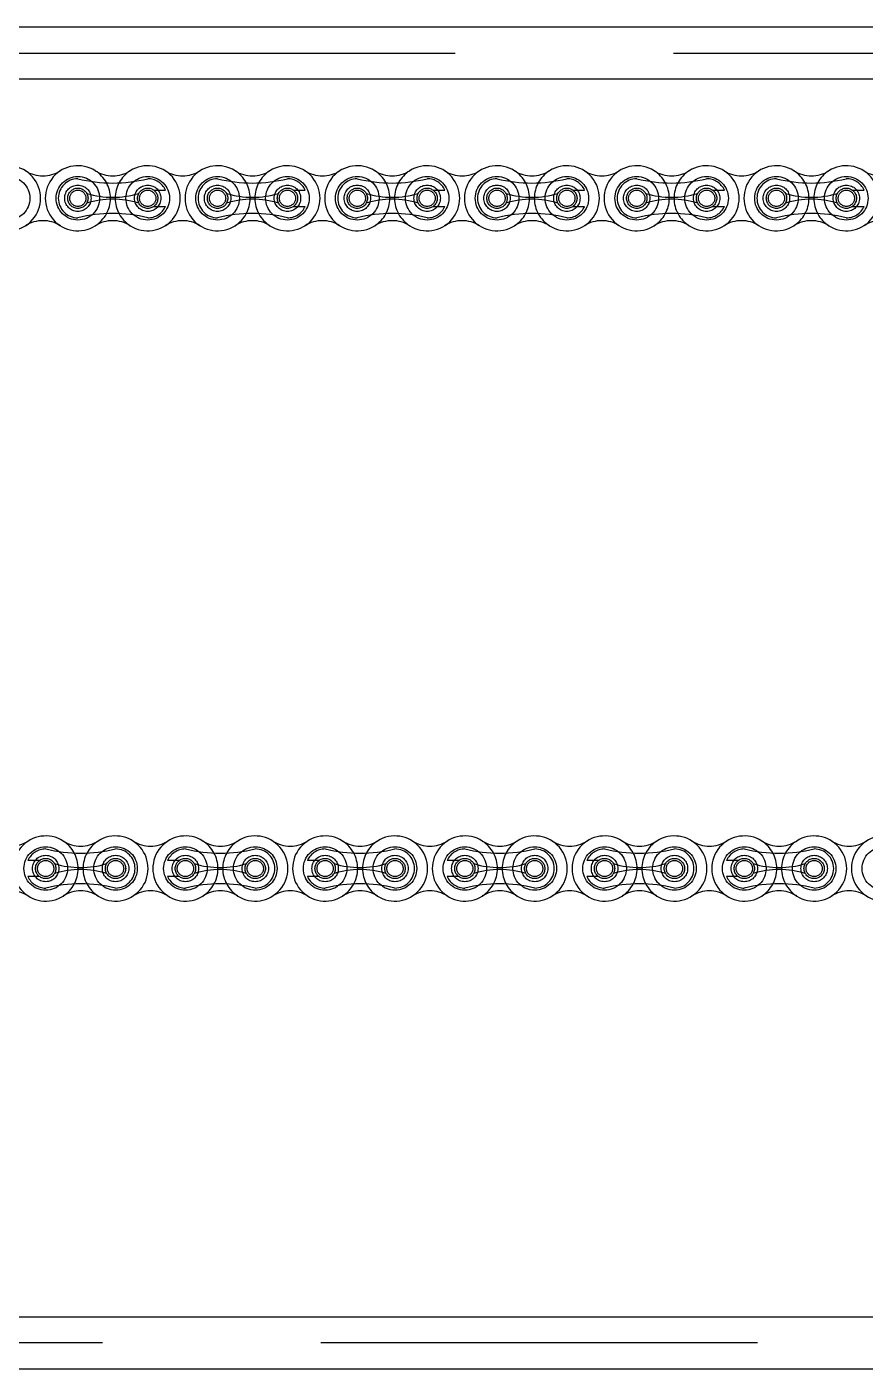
# Model space of a CAD drawing. Header units: metres. Extents: x 0 to 21025, y 0 to 14850.
# Drawn here: x 5045.5 to 5197.9, y 13042.7 to 13286.7 of the extents above; entities that cross this region are included whole.
import ezdxf

# ---------------------------------------------------------------- set-up
doc = ezdxf.new("R2010")
doc.units = ezdxf.units.M
doc.header["$LTSCALE"] = 25
doc.linetypes.add('HIDDEN2', pattern=[4.7625, 3.175, -1.5875])
doc.layers.add('SL4', color=4, linetype='Continuous')
doc.layers.add('ST1', color=7, linetype='HIDDEN2')

msp = doc.modelspace()

# ---------------------------------------------------------------- linework, layer by layer
at = {"layer": 'SL4'}
for p, q in [((4210.539, 13286.681), (5535.514, 13286.681)), ((5535.514, 13277.156), (4210.539, 13277.156)), ((4258.039, 13052.206), (5488.014, 13052.206)), ((5488.014, 13042.681), (4258.039, 13042.681))]:
    msp.add_line(p, q, dxfattribs=at)
at = {"layer": 'ST1'}
for p, q in [((4210.539, 13281.919), (5535.514, 13281.919)), ((5535.514, 13277.156), (4210.539, 13277.156)), ((5068.584, 13256.997), (5070.708, 13256.997)), ((5093.984, 13256.997), (5096.108, 13256.997)), ((5119.384, 13256.997), (5121.508, 13256.997)), ((5144.784, 13256.997), (5146.908, 13256.997)), ((5170.184, 13256.997), (5172.308, 13256.997)), ((5195.584, 13256.997), (5197.708, 13256.997)), ((5068.584, 13254.045), (5070.708, 13254.045)), ((5093.984, 13254.045), (5096.108, 13254.045)), ((5119.384, 13254.045), (5121.508, 13254.045)), ((5144.784, 13254.045), (5146.908, 13254.045)), ((5170.184, 13254.045), (5172.308, 13254.045)), ((5195.584, 13254.045), (5197.708, 13254.045)), ((5047.822, 13135.162), (5045.698, 13135.162)), ((5073.222, 13135.162), (5071.098, 13135.162)), ((5098.622, 13135.162), (5096.498, 13135.162)), ((5124.022, 13135.162), (5121.898, 13135.162)), ((5149.422, 13135.162), (5147.298, 13135.162)), ((5174.822, 13135.162), (5172.698, 13135.162)), ((5047.822, 13132.21), (5045.698, 13132.21)), ((5073.222, 13132.21), (5071.098, 13132.21)), ((5098.622, 13132.21), (5096.498, 13132.21)), ((5124.022, 13132.21), (5121.898, 13132.21)), ((5149.422, 13132.21), (5147.298, 13132.21)), ((5174.822, 13132.21), (5172.698, 13132.21)), ((4210.539, 13052.206), (5535.514, 13052.206)), ((5535.514, 13047.444), (4210.539, 13047.444))]:
    msp.add_line(p, q, dxfattribs=at)
for centre, radius in [((5042.077, 13255.521), 3.96), ((5054.777, 13255.521), 3.96), ((5067.477, 13255.521), 3.96), ((5080.177, 13255.521), 3.96), ((5092.877, 13255.521), 3.96), ((5105.577, 13255.521), 3.96), ((5118.277, 13255.521), 3.96), ((5130.977, 13255.521), 3.96), ((5143.677, 13255.521), 3.96), ((5156.377, 13255.521), 3.96), ((5169.077, 13255.521), 3.96), ((5181.777, 13255.521), 3.96), ((5194.477, 13255.521), 3.96), ((5054.777, 13255.521), 2.398), ((5054.777, 13255.521), 1.845), ((5054.777, 13255.521), 1.476), ((5067.477, 13255.521), 2.398), ((5067.477, 13255.521), 1.845), ((5067.477, 13255.521), 1.476), ((5080.177, 13255.521), 2.398), ((5080.177, 13255.521), 1.845), ((5080.177, 13255.521), 1.476), ((5092.877, 13255.521), 2.398), ((5092.877, 13255.521), 1.845), ((5092.877, 13255.521), 1.476), ((5105.577, 13255.521), 2.399), ((5105.577, 13255.521), 1.845), ((5105.577, 13255.521), 1.476), ((5118.277, 13255.521), 2.399), ((5118.277, 13255.521), 1.845), ((5118.277, 13255.521), 1.476), ((5130.977, 13255.521), 2.399), ((5130.977, 13255.521), 1.845), ((5130.977, 13255.521), 1.476), ((5143.677, 13255.521), 2.398), ((5143.677, 13255.521), 1.845), ((5143.677, 13255.521), 1.476), ((5156.377, 13255.521), 2.398), ((5156.377, 13255.521), 1.845), ((5156.377, 13255.521), 1.476), ((5169.077, 13255.521), 2.398), ((5169.077, 13255.521), 1.845), ((5169.077, 13255.521), 1.476), ((5181.777, 13255.521), 2.398), ((5181.777, 13255.521), 1.845), ((5181.777, 13255.521), 1.476), ((5194.477, 13255.521), 2.398), ((5194.477, 13255.521), 1.845), ((5194.477, 13255.521), 1.476), ((5048.929, 13133.686), 3.96), ((5061.629, 13133.686), 3.96), ((5074.329, 13133.686), 3.96), ((5087.029, 13133.686), 3.96), ((5099.729, 13133.686), 3.96), ((5112.429, 13133.686), 3.96), ((5125.129, 13133.686), 3.96), ((5137.829, 13133.686), 3.96), ((5150.529, 13133.686), 3.96), ((5163.229, 13133.686), 3.96), ((5175.929, 13133.686), 3.96), ((5188.629, 13133.686), 3.96), ((5201.329, 13133.686), 3.96), ((5048.929, 13133.686), 2.398), ((5048.929, 13133.686), 1.845), ((5048.929, 13133.686), 1.476), ((5061.629, 13133.686), 2.398), ((5061.629, 13133.686), 1.845), ((5061.629, 13133.686), 1.476), ((5074.329, 13133.686), 2.398), ((5074.329, 13133.686), 1.845), ((5074.329, 13133.686), 1.476), ((5087.029, 13133.686), 2.398), ((5087.029, 13133.686), 1.845), ((5087.029, 13133.686), 1.476), ((5099.729, 13133.686), 2.398), ((5099.729, 13133.686), 1.845), ((5099.729, 13133.686), 1.476), ((5112.429, 13133.686), 2.398), ((5112.429, 13133.686), 1.845), ((5112.429, 13133.686), 1.476), ((5125.129, 13133.686), 2.399), ((5125.129, 13133.686), 1.845), ((5125.129, 13133.686), 1.476), ((5137.829, 13133.686), 2.399), ((5137.829, 13133.686), 1.845), ((5137.829, 13133.686), 1.476), ((5150.529, 13133.686), 2.398), ((5150.529, 13133.686), 1.845), ((5150.529, 13133.686), 1.476), ((5163.229, 13133.686), 2.399), ((5163.229, 13133.686), 1.845), ((5163.229, 13133.686), 1.476), ((5175.929, 13133.686), 2.398), ((5175.929, 13133.686), 1.845), ((5175.929, 13133.686), 1.476), ((5188.629, 13133.686), 2.398), ((5188.629, 13133.686), 1.845), ((5188.629, 13133.686), 1.476)]:
    msp.add_circle(centre, radius, dxfattribs=at)
for centre, radius, start, end in [((5042.077, 13255.521), 5.92, 237.56669, 122.43331), ((5054.777, 13255.521), 5.92, 57.56669, 302.43331), ((5067.477, 13255.521), 5.92, 237.56669, 122.43331), ((5080.177, 13255.521), 5.92, 57.56669, 302.43331), ((5092.877, 13255.521), 5.92, 237.56669, 122.43331), ((5105.577, 13255.521), 5.92, 57.56669, 302.43331), ((5118.277, 13255.521), 5.92, 237.56669, 122.43331), ((5130.977, 13255.521), 5.92, 57.56669, 302.43331), ((5143.677, 13255.521), 5.92, 237.56669, 122.43331), ((5156.377, 13255.521), 5.92, 57.56669, 302.43331), ((5169.077, 13255.521), 5.92, 237.56669, 122.43331), ((5181.777, 13255.521), 5.92, 57.56669, 302.43331), ((5194.477, 13255.521), 5.92, 237.56669, 122.43331), ((5048.427, 13265.514), 5.92, 237.56669, 302.43331), ((5054.777, 13255.521), 3.552, 90, 270), ((5061.127, 13284.618), 26.322, 256.04015, 283.95985), ((5061.127, 13265.514), 5.92, 237.56669, 302.43331), ((5054.777, 13255.521), 5.92, 302.43324, 57.56676), ((5067.477, 13255.521), 5.92, 122.43324, 237.56676), ((5067.477, 13255.521), 3.552, 24.55336, 90), ((5073.827, 13265.514), 5.92, 237.56669, 302.43331), ((5080.177, 13255.521), 3.552, 90, 270), ((5086.527, 13284.618), 26.322, 256.04015, 283.95985), ((5086.527, 13265.514), 5.92, 237.56669, 302.43331), ((5080.177, 13255.521), 5.92, 302.43324, 57.56676), ((5092.877, 13255.521), 5.92, 122.43324, 237.56676), ((5092.877, 13255.521), 3.552, 24.55336, 90), ((5099.227, 13265.514), 5.92, 237.56669, 302.43331), ((5105.577, 13255.521), 3.552, 90, 270), ((5111.927, 13284.618), 26.322, 256.04015, 283.95985), ((5111.927, 13265.514), 5.92, 237.56669, 302.43331), ((5105.577, 13255.521), 5.92, 302.43324, 57.56676), ((5118.277, 13255.521), 5.92, 122.43324, 237.56676), ((5118.277, 13255.521), 3.552, 24.55336, 90), ((5124.627, 13265.514), 5.92, 237.56669, 302.43331), ((5130.977, 13255.521), 3.552, 90, 270), ((5137.327, 13284.618), 26.322, 256.04015, 283.95985), ((5137.327, 13265.514), 5.92, 237.56669, 302.43331), ((5130.977, 13255.521), 5.92, 302.43324, 57.56676), ((5143.677, 13255.521), 5.92, 122.43324, 237.56676), ((5143.677, 13255.521), 3.552, 24.55336, 90), ((5150.027, 13265.514), 5.92, 237.56669, 302.43331), ((5156.377, 13255.521), 3.552, 90, 270), ((5162.727, 13284.618), 26.322, 256.04015, 283.95985), ((5162.727, 13265.514), 5.92, 237.56669, 302.43331), ((5156.377, 13255.521), 5.92, 302.43324, 57.56676), ((5169.077, 13255.521), 5.92, 122.43324, 237.56676), ((5169.077, 13255.521), 3.552, 24.55336, 90), ((5175.427, 13265.514), 5.92, 237.56669, 302.43331), ((5181.777, 13255.521), 3.552, 90, 270), ((5188.127, 13284.618), 26.322, 256.04015, 283.95985), ((5188.127, 13265.514), 5.92, 237.56669, 302.43331), ((5181.777, 13255.521), 5.92, 302.43324, 57.56676), ((5194.477, 13255.521), 5.92, 122.43324, 237.56676), ((5194.477, 13255.521), 3.552, 24.55336, 90), ((5200.827, 13265.514), 5.92, 237.56669, 302.43331), ((5061.127, 13271.874), 16.175, 252.993, 287.007), ((5061.127, 13239.169), 16.175, 72.993, 107.007), ((5086.527, 13271.874), 16.175, 252.993, 287.007), ((5086.527, 13239.169), 16.175, 72.993, 107.007), ((5111.927, 13271.874), 16.175, 252.993, 287.007), ((5111.927, 13239.169), 16.175, 72.993, 107.007), ((5137.327, 13271.874), 16.175, 252.993, 287.007), ((5137.327, 13239.169), 16.175, 72.993, 107.007), ((5162.727, 13271.874), 16.175, 252.993, 287.007), ((5162.727, 13239.169), 16.175, 72.993, 107.007), ((5188.127, 13271.874), 16.175, 252.993, 287.007), ((5188.127, 13239.169), 16.175, 72.993, 107.007), ((5061.127, 13226.424), 26.322, 76.04015, 103.95985), ((5067.477, 13255.521), 3.552, 270, 335.44664), ((5086.527, 13226.424), 26.322, 76.04015, 103.95985), ((5092.877, 13255.521), 3.552, 270, 335.44664), ((5111.927, 13226.424), 26.322, 76.04015, 103.95985), ((5118.277, 13255.521), 3.552, 270, 335.44664), ((5137.327, 13226.424), 26.322, 76.04015, 103.95985), ((5143.677, 13255.521), 3.552, 270, 335.44664), ((5162.727, 13226.424), 26.322, 76.04015, 103.95985), ((5169.077, 13255.521), 3.552, 270, 335.44664), ((5188.127, 13226.424), 26.322, 76.04015, 103.95985), ((5194.477, 13255.521), 3.552, 270, 335.44664), ((5048.427, 13245.528), 5.92, 57.56669, 122.43331), ((5061.127, 13245.528), 5.92, 57.56669, 122.43331), ((5073.827, 13245.528), 5.92, 57.56669, 122.43331), ((5086.527, 13245.528), 5.92, 57.56669, 122.43331), ((5099.227, 13245.528), 5.92, 57.56669, 122.43331), ((5111.927, 13245.528), 5.92, 57.56669, 122.43331), ((5124.627, 13245.528), 5.92, 57.56669, 122.43331), ((5137.327, 13245.528), 5.92, 57.56669, 122.43331), ((5150.027, 13245.528), 5.92, 57.56669, 122.43331), ((5162.727, 13245.528), 5.92, 57.56669, 122.43331), ((5175.427, 13245.528), 5.92, 57.56669, 122.43331), ((5188.127, 13245.528), 5.92, 57.56669, 122.43331), ((5200.827, 13245.528), 5.92, 57.56669, 122.43331), ((5048.929, 13133.686), 5.92, 57.56669, 302.43331), ((5061.629, 13133.686), 5.92, 237.56669, 122.43331), ((5074.329, 13133.686), 5.92, 57.56669, 302.43331), ((5087.029, 13133.686), 5.92, 237.56669, 122.43331), ((5099.729, 13133.686), 5.92, 57.56669, 302.43331), ((5112.429, 13133.686), 5.92, 237.56669, 122.43331), ((5125.129, 13133.686), 5.92, 57.56669, 302.43331), ((5137.829, 13133.686), 5.92, 237.56669, 122.43331), ((5150.529, 13133.686), 5.92, 57.56669, 302.43331), ((5163.229, 13133.686), 5.92, 237.56669, 122.43331), ((5175.929, 13133.686), 5.92, 57.56669, 302.43331), ((5188.629, 13133.686), 5.92, 237.56669, 122.43331), ((5201.329, 13133.686), 5.92, 57.56669, 302.43331), ((5042.579, 13143.679), 5.92, 237.56669, 302.43331), ((5048.929, 13133.686), 3.552, 90, 155.44664), ((5055.279, 13162.783), 26.322, 256.04015, 283.95985), ((5055.279, 13143.679), 5.92, 237.56669, 302.43331), ((5048.929, 13133.686), 5.92, 302.43324, 57.56676), ((5061.629, 13133.686), 5.92, 122.43324, 237.56676), ((5061.629, 13133.686), 3.552, 270, 90), ((5067.979, 13143.679), 5.92, 237.56669, 302.43331), ((5074.329, 13133.686), 3.552, 90, 155.44664), ((5080.679, 13162.783), 26.322, 256.04015, 283.95985), ((5080.679, 13143.679), 5.92, 237.56669, 302.43331), ((5074.329, 13133.686), 5.92, 302.43324, 57.56676), ((5087.029, 13133.686), 5.92, 122.43324, 237.56676), ((5087.029, 13133.686), 3.552, 270, 90), ((5093.379, 13143.679), 5.92, 237.56669, 302.43331), ((5099.729, 13133.686), 3.552, 90, 155.44664), ((5106.079, 13162.783), 26.322, 256.04015, 283.95985), ((5106.079, 13143.679), 5.92, 237.56669, 302.43331), ((5099.729, 13133.686), 5.92, 302.43324, 57.56676), ((5112.429, 13133.686), 5.92, 122.43324, 237.56676), ((5112.429, 13133.686), 3.552, 270, 90), ((5118.779, 13143.679), 5.92, 237.56669, 302.43331), ((5125.129, 13133.686), 3.552, 90, 155.44664), ((5131.479, 13162.783), 26.322, 256.04015, 283.95985), ((5131.479, 13143.679), 5.92, 237.56669, 302.43331), ((5125.129, 13133.686), 5.92, 302.43324, 57.56676), ((5137.829, 13133.686), 5.92, 122.43324, 237.56676), ((5137.829, 13133.686), 3.552, 270, 90), ((5144.179, 13143.679), 5.92, 237.56669, 302.43331), ((5150.529, 13133.686), 3.552, 90, 155.44664), ((5156.879, 13162.783), 26.322, 256.04015, 283.95985), ((5156.879, 13143.679), 5.92, 237.56669, 302.43331), ((5150.529, 13133.686), 5.92, 302.43324, 57.56676), ((5163.229, 13133.686), 5.92, 122.43324, 237.56676), ((5163.229, 13133.686), 3.552, 270, 90), ((5169.579, 13143.679), 5.92, 237.56669, 302.43331), ((5175.929, 13133.686), 3.552, 90, 155.44664), ((5182.279, 13162.783), 26.322, 256.04015, 283.95985), ((5182.279, 13143.679), 5.92, 237.56669, 302.43331), ((5175.929, 13133.686), 5.92, 302.43324, 57.56676), ((5188.629, 13133.686), 5.92, 122.43324, 237.56676), ((5188.629, 13133.686), 3.552, 270, 90), ((5194.979, 13143.679), 5.92, 237.56669, 302.43331), ((5055.279, 13150.039), 16.175, 252.993, 287.007), ((5080.679, 13150.039), 16.175, 252.993, 287.007), ((5106.079, 13150.039), 16.175, 252.993, 287.007), ((5131.479, 13150.039), 16.175, 252.993, 287.007), ((5156.879, 13150.039), 16.175, 252.993, 287.007), ((5182.279, 13150.039), 16.175, 252.993, 287.007), ((5048.929, 13133.686), 3.552, 204.55336, 270), ((5055.279, 13117.334), 16.175, 72.993, 107.007), ((5074.329, 13133.686), 3.552, 204.55336, 270), ((5080.679, 13117.334), 16.175, 72.993, 107.007), ((5099.729, 13133.686), 3.552, 204.55336, 270), ((5106.079, 13117.334), 16.175, 72.993, 107.007), ((5125.129, 13133.686), 3.552, 204.55336, 270), ((5131.479, 13117.334), 16.175, 72.993, 107.007), ((5150.529, 13133.686), 3.552, 204.55336, 270), ((5156.879, 13117.334), 16.175, 72.993, 107.007), ((5175.929, 13133.686), 3.552, 204.55336, 270), ((5182.279, 13117.334), 16.175, 72.993, 107.007), ((5055.279, 13104.589), 26.322, 76.04015, 103.95985), ((5080.679, 13104.589), 26.322, 76.04015, 103.95985), ((5106.079, 13104.589), 26.322, 76.04015, 103.95985), ((5131.479, 13104.589), 26.322, 76.04015, 103.95985), ((5156.879, 13104.589), 26.322, 76.04015, 103.95985), ((5182.279, 13104.589), 26.322, 76.04015, 103.95985), ((5042.579, 13123.693), 5.92, 57.56669, 122.43331), ((5055.279, 13123.693), 5.92, 57.56669, 122.43331), ((5067.979, 13123.693), 5.92, 57.56669, 122.43331), ((5080.679, 13123.693), 5.92, 57.56669, 122.43331), ((5093.379, 13123.693), 5.92, 57.56669, 122.43331), ((5106.079, 13123.693), 5.92, 57.56669, 122.43331), ((5118.779, 13123.693), 5.92, 57.56669, 122.43331), ((5131.479, 13123.693), 5.92, 57.56669, 122.43331), ((5144.179, 13123.693), 5.92, 57.56669, 122.43331), ((5156.879, 13123.693), 5.92, 57.56669, 122.43331), ((5169.579, 13123.693), 5.92, 57.56669, 122.43331), ((5182.279, 13123.693), 5.92, 57.56669, 122.43331), ((5194.979, 13123.693), 5.92, 57.56669, 122.43331)]:
    msp.add_arc(centre, radius, start, end, dxfattribs=at)

doc.saveas('drawing.dxf')
